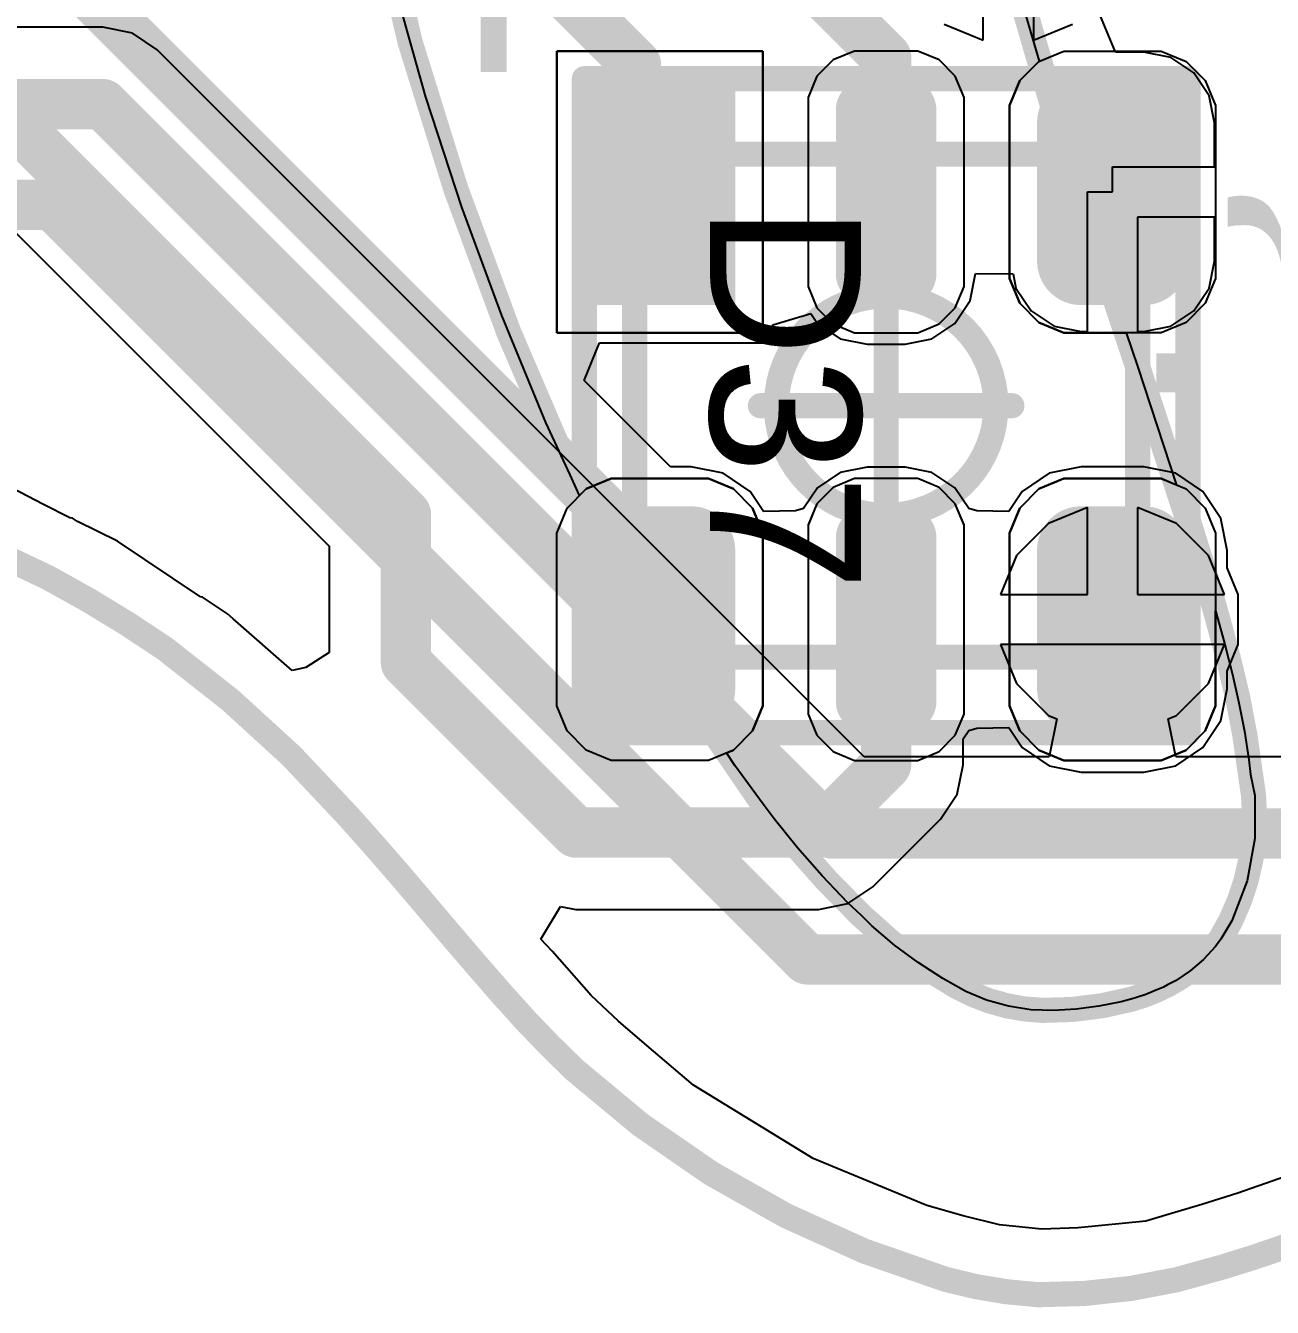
# Model space of a CAD drawing. Header units: inches. Extents: x -52 to 109, y 0 to 35.
# Drawn here: x 45.59 to 50.55, y 4.52 to 9.61 of the extents above; entities that cross this region are included whole.
import ezdxf

# ---------------------------------------------------------------- set-up
doc = ezdxf.new("R2010")
doc.units = ezdxf.units.IN
for name, color, linetype in [('Bottom Layer', 5, 'Continuous'), ('Bottom Overlay', 54, 'Continuous'), ('Keep-Out Layer', 6, 'Continuous'), ('Mechanical 1', 6, 'Continuous'), ('Mechanical 4', 56, 'Continuous'), ('Top Component Outline', 56, 'Continuous'), ('Top Courtyard', 56, 'Continuous'), ('Top Layer', 1, 'Continuous'), ('Top Overlay', 2, 'Continuous'), ('Top Paste', 8, 'Continuous'), ('Top Solder', 216, 'Continuous'), ('Via Holes', 16, 'Continuous')]:
    doc.layers.add(name, color=color, linetype=linetype)
doc.styles.add('Arial', font='', dxfattribs={"height": 0.2})
doc.styles.get('Arial').set_extended_font_data('Arial')

# ---------------------------------------------------------------- blocks, each defined once
blk = doc.blocks.new('APA_RGB_LED_2020_362')
at = {"layer": 'Top Layer'}
h = blk.add_hatch(color=1, dxfattribs=at)
edge = h.paths.add_edge_path()
edge.add_arc((-1.125, 1.025), 0.125, 90, 180)
edge.add_line((-1.25, 1.025), (-1.25, 0.775))
edge.add_arc((-1.125, 0.775), 0.125, 180, 270)
edge.add_line((-1.125, 0.65), (-0.575, 0.65))
edge.add_arc((-0.575, 0.775), 0.125, 270, 360)
edge.add_line((-0.45, 0.775), (-0.45, 1.025))
edge.add_arc((-0.575, 1.025), 0.125, 0, 90)
edge.add_line((-0.575, 1.15), (-1.125, 1.15))
h = blk.add_hatch(color=1, dxfattribs=at)
edge = h.paths.add_edge_path()
edge.add_arc((0.575, 1.025), 0.125, 90, 180)
edge.add_line((0.45, 1.025), (0.45, 0.775))
edge.add_arc((0.575, 0.775), 0.125, 180, 270)
edge.add_line((0.575, 0.65), (1.125, 0.65))
edge.add_arc((1.125, 0.775), 0.125, 270, 360)
edge.add_line((1.25, 0.775), (1.25, 1.025))
edge.add_arc((1.125, 1.025), 0.125, 0, 90)
edge.add_line((1.125, 1.15), (0.575, 1.15))
h = blk.add_hatch(color=1, dxfattribs=at)
edge = h.paths.add_edge_path()
edge.add_arc((-1.175, 0.075), 0.075, 90, 180)
edge.add_line((-1.25, 0.075), (-1.25, -0.075))
edge.add_arc((-1.175, -0.075), 0.075, 180, 270)
edge.add_line((-1.175, -0.15), (-0.525, -0.15))
edge.add_arc((-0.525, -0.075), 0.075, 270, 360)
edge.add_line((-0.45, -0.075), (-0.45, 0.075))
edge.add_arc((-0.525, 0.075), 0.075, 0, 90)
edge.add_line((-0.525, 0.15), (-1.175, 0.15))
h = blk.add_hatch(color=1, dxfattribs=at)
edge = h.paths.add_edge_path()
edge.add_arc((0.525, 0.075), 0.075, 90, 180)
edge.add_line((0.45, 0.075), (0.45, -0.075))
edge.add_arc((0.525, -0.075), 0.075, 180, 270)
edge.add_line((0.525, -0.15), (1.175, -0.15))
edge.add_arc((1.175, -0.075), 0.075, 270, 360)
edge.add_line((1.25, -0.075), (1.25, 0.075))
edge.add_arc((1.175, 0.075), 0.075, 0, 90)
edge.add_line((1.175, 0.15), (0.525, 0.15))
blk.add_hatch(color=1, dxfattribs=at).paths.add_polyline_path([(-1.25, -0.65), (-0.45, -0.65), (-0.45, -1.15), (-1.25, -1.15)])
h = blk.add_hatch(color=1, dxfattribs=at)
edge = h.paths.add_edge_path()
edge.add_arc((0.575, -0.775), 0.125, 90, 180)
edge.add_line((0.45, -0.775), (0.45, -1.025))
edge.add_arc((0.575, -1.025), 0.125, 180, 270)
edge.add_line((0.575, -1.15), (1.125, -1.15))
edge.add_arc((1.125, -1.025), 0.125, 270, 360)
edge.add_line((1.25, -1.025), (1.25, -0.775))
edge.add_arc((1.125, -0.775), 0.125, 0, 90)
edge.add_line((1.125, -0.65), (0.575, -0.65))
at = {"layer": 'Top Paste'}
h = blk.add_hatch(color=8, dxfattribs=at)
edge = h.paths.add_edge_path()
edge.add_arc((-1.125, 1.025), 0.125, 90, 180)
edge.add_line((-1.25, 1.025), (-1.25, 0.775))
edge.add_arc((-1.125, 0.775), 0.125, 180, 270)
edge.add_line((-1.125, 0.65), (-0.575, 0.65))
edge.add_arc((-0.575, 0.775), 0.125, 270, 360)
edge.add_line((-0.45, 0.775), (-0.45, 1.025))
edge.add_arc((-0.575, 1.025), 0.125, 0, 90)
edge.add_line((-0.575, 1.15), (-1.125, 1.15))
h = blk.add_hatch(color=8, dxfattribs=at)
edge = h.paths.add_edge_path()
edge.add_arc((0.575, 1.025), 0.125, 90, 180)
edge.add_line((0.45, 1.025), (0.45, 0.775))
edge.add_arc((0.575, 0.775), 0.125, 180, 270)
edge.add_line((0.575, 0.65), (1.125, 0.65))
edge.add_arc((1.125, 0.775), 0.125, 270, 360)
edge.add_line((1.25, 0.775), (1.25, 1.025))
edge.add_arc((1.125, 1.025), 0.125, 0, 90)
edge.add_line((1.125, 1.15), (0.575, 1.15))
h = blk.add_hatch(color=8, dxfattribs=at)
edge = h.paths.add_edge_path()
edge.add_arc((-1.175, 0.075), 0.075, 90, 180)
edge.add_line((-1.25, 0.075), (-1.25, -0.075))
edge.add_arc((-1.175, -0.075), 0.075, 180, 270)
edge.add_line((-1.175, -0.15), (-0.525, -0.15))
edge.add_arc((-0.525, -0.075), 0.075, 270, 360)
edge.add_line((-0.45, -0.075), (-0.45, 0.075))
edge.add_arc((-0.525, 0.075), 0.075, 0, 90)
edge.add_line((-0.525, 0.15), (-1.175, 0.15))
h = blk.add_hatch(color=8, dxfattribs=at)
edge = h.paths.add_edge_path()
edge.add_arc((0.525, 0.075), 0.075, 90, 180)
edge.add_line((0.45, 0.075), (0.45, -0.075))
edge.add_arc((0.525, -0.075), 0.075, 180, 270)
edge.add_line((0.525, -0.15), (1.175, -0.15))
edge.add_arc((1.175, -0.075), 0.075, 270, 360)
edge.add_line((1.25, -0.075), (1.25, 0.075))
edge.add_arc((1.175, 0.075), 0.075, 0, 90)
edge.add_line((1.175, 0.15), (0.525, 0.15))
blk.add_hatch(color=8, dxfattribs=at).paths.add_polyline_path([(-1.25, -0.65), (-0.45, -0.65), (-0.45, -1.15), (-1.25, -1.15)])
h = blk.add_hatch(color=8, dxfattribs=at)
edge = h.paths.add_edge_path()
edge.add_arc((0.575, -0.775), 0.125, 90, 180)
edge.add_line((0.45, -0.775), (0.45, -1.025))
edge.add_arc((0.575, -1.025), 0.125, 180, 270)
edge.add_line((0.575, -1.15), (1.125, -1.15))
edge.add_arc((1.125, -1.025), 0.125, 270, 360)
edge.add_line((1.25, -1.025), (1.25, -0.775))
edge.add_arc((1.125, -0.775), 0.125, 0, 90)
edge.add_line((1.125, -0.65), (0.575, -0.65))
at = {"layer": 'Top Solder'}
h = blk.add_hatch(color=216, dxfattribs=at)
edge = h.paths.add_edge_path()
edge.add_arc((-1.125, 1.025), 0.175, 90, 180)
edge.add_line((-1.3, 1.025), (-1.3, 0.775))
edge.add_arc((-1.125, 0.775), 0.175, 180, 270)
edge.add_line((-1.125, 0.6), (-0.575, 0.6))
edge.add_arc((-0.575, 0.775), 0.175, 270, 360)
edge.add_line((-0.4, 0.775), (-0.4, 1.025))
edge.add_arc((-0.575, 1.025), 0.175, 0, 90)
edge.add_line((-0.575, 1.2), (-1.125, 1.2))
h = blk.add_hatch(color=216, dxfattribs=at)
edge = h.paths.add_edge_path()
edge.add_arc((0.575, 1.025), 0.175, 90, 180)
edge.add_line((0.4, 1.025), (0.4, 0.775))
edge.add_arc((0.575, 0.775), 0.175, 180, 270)
edge.add_line((0.575, 0.6), (1.125, 0.6))
edge.add_arc((1.125, 0.775), 0.175, 270, 360)
edge.add_line((1.3, 0.775), (1.3, 1.025))
edge.add_arc((1.125, 1.025), 0.175, 0, 90)
edge.add_line((1.125, 1.2), (0.575, 1.2))
h = blk.add_hatch(color=216, dxfattribs=at)
edge = h.paths.add_edge_path()
edge.add_arc((-1.175, 0.075), 0.125, 90, 180)
edge.add_line((-1.3, 0.075), (-1.3, -0.075))
edge.add_arc((-1.175, -0.075), 0.125, 180, 270)
edge.add_line((-1.175, -0.2), (-0.525, -0.2))
edge.add_arc((-0.525, -0.075), 0.125, 270, 360)
edge.add_line((-0.4, -0.075), (-0.4, 0.075))
edge.add_arc((-0.525, 0.075), 0.125, 0, 90)
edge.add_line((-0.525, 0.2), (-1.175, 0.2))
h = blk.add_hatch(color=216, dxfattribs=at)
edge = h.paths.add_edge_path()
edge.add_arc((0.525, 0.075), 0.125, 90, 180)
edge.add_line((0.4, 0.075), (0.4, -0.075))
edge.add_arc((0.525, -0.075), 0.125, 180, 270)
edge.add_line((0.525, -0.2), (1.175, -0.2))
edge.add_arc((1.175, -0.075), 0.125, 270, 360)
edge.add_line((1.3, -0.075), (1.3, 0.075))
edge.add_arc((1.175, 0.075), 0.125, 0, 90)
edge.add_line((1.175, 0.2), (0.525, 0.2))
blk.add_hatch(color=216, dxfattribs=at).paths.add_polyline_path([(-1.3, -0.6), (-0.4, -0.6), (-0.4, -1.2), (-1.3, -1.2)])
h = blk.add_hatch(color=216, dxfattribs=at)
edge = h.paths.add_edge_path()
edge.add_arc((0.575, -0.775), 0.175, 90, 180)
edge.add_line((0.4, -0.775), (0.4, -1.025))
edge.add_arc((0.575, -1.025), 0.175, 180, 270)
edge.add_line((0.575, -1.2), (1.125, -1.2))
edge.add_arc((1.125, -1.025), 0.175, 270, 360)
edge.add_line((1.3, -1.025), (1.3, -0.775))
edge.add_arc((1.125, -0.775), 0.175, 0, 90)
edge.add_line((1.125, -0.6), (0.575, -0.6))
at = {"layer": 'Top Component Outline'}
for points in [[(1, 1, 0.1, 0.1, 0), (-1, 1, 0.1, 0.1, 0)], [(-1, -1, 0.1, 0.1, 0), (-1, 1, 0.1, 0.1, 0)], [(1, -1, 0.1, 0.1, 0), (1, 1, 0.1, 0.1, 0)], [(1, -1, 0.1, 0.1, 0), (-1, -1, 0.1, 0.1, 0)]]:
    blk.add_lwpolyline(points, format="xyseb", dxfattribs=at)
for points in [[(-1.025, 1, 0.05, 0.05, 1), (-0.975, 1, 0.05, 0.05, 1)], [(-1.025, 1, 0.05, 0.05, 1), (-0.975, 1, 0.05, 0.05, 1)], [(0.975, 1, 0.05, 0.05, 1), (1.025, 1, 0.05, 0.05, 1)], [(0.975, 1, 0.05, 0.05, 1), (1.025, 1, 0.05, 0.05, 1)], [(-1.025, -1, 0.05, 0.05, 1), (-0.975, -1, 0.05, 0.05, 1)], [(-1.025, -1, 0.05, 0.05, 1), (-0.975, -1, 0.05, 0.05, 1)], [(0.975, -1, 0.05, 0.05, 1), (1.025, -1, 0.05, 0.05, 1)], [(0.975, -1, 0.05, 0.05, 1), (1.025, -1, 0.05, 0.05, 1)]]:
    blk.add_lwpolyline(points, format="xyseb", close=True, dxfattribs=at)
at = {"layer": 'Top Courtyard'}
for points in [[(-1.3, -1.2, 0.1, 0.1, 0), (-1.3, 1.2, 0.1, 0.1, 0)], [(1.3, 1.2, 0.1, 0.1, 0), (-1.3, 1.2, 0.1, 0.1, 0)], [(1.3, -1.2, 0.1, 0.1, 0), (1.3, 1.2, 0.1, 0.1, 0)], [(0, -0.5, 0.1, 0.1, 0), (0, 0.5, 0.1, 0.1, 0)], [(0.5, 0, 0.1, 0.1, 0), (-0.5, 0, 0.1, 0.1, 0)], [(1.3, -1.2, 0.1, 0.1, 0), (-1.3, -1.2, 0.1, 0.1, 0)]]:
    blk.add_lwpolyline(points, format="xyseb", dxfattribs=at)
for points in [[(-1.325, 1.2, 0.05, 0.05, 1), (-1.275, 1.2, 0.05, 0.05, 1)], [(-1.325, 1.2, 0.05, 0.05, 1), (-1.275, 1.2, 0.05, 0.05, 1)], [(1.275, 1.2, 0.05, 0.05, 1), (1.325, 1.2, 0.05, 0.05, 1)], [(1.275, 1.2, 0.05, 0.05, 1), (1.325, 1.2, 0.05, 0.05, 1)], [(-0.025, 0.5, 0.05, 0.05, 1), (0.025, 0.5, 0.05, 0.05, 1)], [(-0.525, 0, 0.05, 0.05, 1), (-0.475, 0, 0.05, 0.05, 1)], [(0.475, 0, 0.05, 0.05, 1), (0.525, 0, 0.05, 0.05, 1)], [(-0.025, -0.5, 0.05, 0.05, 1), (0.025, -0.5, 0.05, 0.05, 1)], [(-1.325, -1.2, 0.05, 0.05, 1), (-1.275, -1.2, 0.05, 0.05, 1)], [(-1.325, -1.2, 0.05, 0.05, 1), (-1.275, -1.2, 0.05, 0.05, 1)], [(1.275, -1.2, 0.05, 0.05, 1), (1.325, -1.2, 0.05, 0.05, 1)], [(1.275, -1.2, 0.05, 0.05, 1), (1.325, -1.2, 0.05, 0.05, 1)]]:
    blk.add_lwpolyline(points, format="xyseb", close=True, dxfattribs=at)
at = {"layer": 'Top Overlay'}
for p, q in [((-1.2929, 1.2689), (-1.1937, 1.31)), ((-1.1937, 1.31), (-1.14, 1.31)), ((-1.14, 1.31), (-1.14, 1.31)), ((-1.14, 1.31), (-0.56, 1.31)), ((-0.56, 1.31), (-0.5063, 1.31)), ((-0.5063, 1.31), (-0.4071, 1.2689)), ((0.4071, 1.2689), (0.5063, 1.31)), ((0.5063, 1.31), (0.56, 1.31)), ((0.56, 1.31), (0.56, 1.31)), ((0.56, 1.31), (1.14, 1.31)), ((1.14, 1.31), (1.1937, 1.31)), ((1.1937, 1.31), (1.2929, 1.2689)), ((-1.3689, 1.1929), (-1.2929, 1.2689)), ((-0.4071, 1.2689), (-0.3311, 1.1929)), ((0.3311, 1.1929), (0.4071, 1.2689)), ((1.2929, 1.2689), (1.3689, 1.1929)), ((-1.41, 1.0937), (-1.3689, 1.1929)), ((-0.3311, 1.1929), (-0.29, 1.0937)), ((0.29, 1.0937), (0.3311, 1.1929)), ((1.3689, 1.1929), (1.41, 1.0937)), ((-1.41, 1.04), (-1.41, 1.0937)), ((-0.29, 1.0937), (-0.29, 1.04)), ((0.29, 1.04), (0.29, 1.0937)), ((1.41, 1.0937), (1.41, 1.04)), ((-1.41, 0.76), (-1.41, 1.04)), ((-0.29, 1.04), (-0.29, 1.04)), ((-0.29, 1.04), (-0.29, 0.76)), ((0.29, 0.76), (0.29, 1.04)), ((1.41, 1.04), (1.41, 1.04)), ((1.41, 1.04), (1.41, 0.76)), ((-1.41, 0.76), (-1.41, 0.76)), ((-1.41, 0.7063), (-1.41, 0.76)), ((-0.29, 0.76), (-0.29, 0.7063)), ((0.29, 0.76), (0.29, 0.76)), ((0.29, 0.7063), (0.29, 0.76)), ((1.41, 0.76), (1.41, 0.7063)), ((-1.3689, 0.6071), (-1.41, 0.7063)), ((-0.29, 0.7063), (-0.3311, 0.6071)), ((0.3311, 0.6071), (0.29, 0.7063)), ((1.41, 0.7063), (1.3689, 0.6071)), ((-1.2929, 0.5311), (-1.3689, 0.6071)), ((-0.3311, 0.6071), (-0.4071, 0.5311)), ((0.4071, 0.5311), (0.3311, 0.6071)), ((1.3689, 0.6071), (1.2929, 0.5311)), ((-1.1937, 0.49), (-1.2929, 0.5311)), ((-0.4071, 0.5311), (-0.5063, 0.49)), ((0.5063, 0.49), (0.4071, 0.5311)), ((1.2929, 0.5311), (1.1937, 0.49)), ((-1.14, 0.49), (-1.1937, 0.49)), ((-0.56, 0.49), (-1.14, 0.49)), ((-0.5063, 0.49), (-0.56, 0.49)), ((-0.56, 0.49), (-0.56, 0.49)), ((0.56, 0.49), (0.5063, 0.49)), ((1.14, 0.49), (0.56, 0.49)), ((1.1937, 0.49), (1.14, 0.49)), ((1.14, 0.49), (1.14, 0.49)), ((-1.2258, 0.31), (-1.3103, 0.275)), ((-1.18, 0.31), (-1.2258, 0.31)), ((-0.52, 0.31), (-1.18, 0.31)), ((-0.4742, 0.31), (-0.52, 0.31)), ((-0.52, 0.31), (-0.52, 0.31)), ((-0.3897, 0.275), (-0.4742, 0.31)), ((0.4743, 0.31), (0.3897, 0.275)), ((0.52, 0.31), (0.4743, 0.31)), ((1.18, 0.31), (0.52, 0.31)), ((1.2258, 0.31), (1.18, 0.31)), ((1.18, 0.31), (1.18, 0.31)), ((1.3103, 0.275), (1.2258, 0.31)), ((-1.3103, 0.275), (-1.375, 0.2103)), ((-0.325, 0.2103), (-0.3897, 0.275)), ((0.3897, 0.275), (0.325, 0.2103)), ((1.375, 0.2103), (1.3103, 0.275)), ((-1.375, 0.2103), (-1.41, 0.1257)), ((-0.29, 0.1257), (-0.325, 0.2103)), ((0.325, 0.2103), (0.29, 0.1257)), ((1.41, 0.1257), (1.375, 0.2103)), ((-1.41, 0.1257), (-1.41, 0.08)), ((-0.29, 0.08), (-0.29, 0.1257)), ((0.29, 0.1257), (0.29, 0.08)), ((1.41, 0.08), (1.41, 0.1257)), ((-1.41, 0.08), (-1.41, -0.08)), ((-1.41, 0.08), (-1.41, 0.08)), ((-0.29, -0.08), (-0.29, 0.08)), ((0.29, 0.08), (0.29, -0.08)), ((0.29, 0.08), (0.29, 0.08)), ((1.41, -0.08), (1.41, 0.08)), ((-1.41, -0.08), (-1.41, -0.1258)), ((-0.29, -0.1258), (-0.29, -0.08)), ((-0.29, -0.08), (-0.29, -0.08)), ((0.29, -0.08), (0.29, -0.1258)), ((1.41, -0.1258), (1.41, -0.08)), ((1.41, -0.08), (1.41, -0.08)), ((-1.41, -0.1258), (-1.375, -0.2103)), ((-0.325, -0.2103), (-0.29, -0.1258)), ((0.29, -0.1258), (0.325, -0.2103)), ((1.375, -0.2103), (1.41, -0.1258)), ((-1.375, -0.2103), (-1.3103, -0.275)), ((-0.3897, -0.275), (-0.325, -0.2103)), ((0.325, -0.2103), (0.3897, -0.275)), ((1.3103, -0.275), (1.375, -0.2103)), ((-1.3103, -0.275), (-1.2258, -0.31)), ((-0.4742, -0.31), (-0.3897, -0.275)), ((0.3897, -0.275), (0.4743, -0.31)), ((1.2258, -0.31), (1.3103, -0.275)), ((-1.2258, -0.31), (-1.18, -0.31)), ((-1.18, -0.31), (-1.18, -0.31)), ((-1.18, -0.31), (-0.52, -0.31)), ((-0.52, -0.31), (-0.4742, -0.31)), ((0.4743, -0.31), (0.52, -0.31)), ((0.52, -0.31), (0.52, -0.31)), ((0.52, -0.31), (1.18, -0.31)), ((1.18, -0.31), (1.2258, -0.31)), ((-1.41, -1.31), (-1.41, -0.49)), ((-1.41, -0.49), (-0.29, -0.49)), ((-0.29, -0.49), (-0.29, -1.31)), ((0.4071, -0.5311), (0.5063, -0.49)), ((0.5063, -0.49), (0.56, -0.49)), ((0.56, -0.49), (0.56, -0.49)), ((0.56, -0.49), (1.14, -0.49)), ((1.14, -0.49), (1.1937, -0.49)), ((1.1937, -0.49), (1.2929, -0.5311)), ((0.3311, -0.6071), (0.4071, -0.5311)), ((1.2929, -0.5311), (1.3689, -0.6071)), ((0.29, -0.7063), (0.3311, -0.6071)), ((1.3689, -0.6071), (1.41, -0.7063)), ((0.29, -0.76), (0.29, -0.7063)), ((1.41, -0.7063), (1.41, -0.76)), ((0.29, -1.04), (0.29, -0.76)), ((1.41, -0.76), (1.41, -0.76)), ((1.41, -0.76), (1.41, -1.04)), ((0.29, -1.04), (0.29, -1.04)), ((0.29, -1.0937), (0.29, -1.04)), ((1.41, -1.04), (1.41, -1.0937)), ((0.3311, -1.1929), (0.29, -1.0937)), ((1.41, -1.0937), (1.3689, -1.1929)), ((0.4071, -1.2689), (0.3311, -1.1929)), ((1.3689, -1.1929), (1.2929, -1.2689)), ((0.5063, -1.31), (0.4071, -1.2689)), ((1.2929, -1.2689), (1.1937, -1.31)), ((-0.29, -1.31), (-1.41, -1.31)), ((0.56, -1.31), (0.5063, -1.31)), ((1.14, -1.31), (0.56, -1.31)), ((1.1937, -1.31), (1.14, -1.31)), ((1.14, -1.31), (1.14, -1.31))]:
    blk.add_line(p, q, dxfattribs=at)
at = {"layer": 'Top Courtyard', "style": 'Arial'}
blk.add_text('D37', height=0.6, dxfattribs=at).set_placement((-0.8, -0.7))

msp = doc.modelspace()

# ---------------------------------------------------------------- hatches: boundary and pattern name
at = {"layer": 'Bottom Layer'}
h = msp.add_hatch(color=5, dxfattribs=at)
edge = h.paths.add_edge_path()
edge.add_arc((49.9142, 7.2512), 0.3, 0, 360)
at = {"layer": 'Top Layer'}
h = msp.add_hatch(color=1, dxfattribs=at)
edge = h.paths.add_edge_path()
edge.add_arc((49.9142, 7.2512), 0.3, 0, 360)
at = {"layer": 'Via Holes'}
h = msp.add_hatch(color=7, dxfattribs=at)
edge = h.paths.add_edge_path()
edge.add_arc((49.9142, 7.2512), 0.15, 0, 360)

# ---------------------------------------------------------------- linework, layer by layer
at = {"layer": 'Bottom Layer'}
for p, q in [((49.4, 9.5543), (49.4, 9.9)), ((49.6, 9.9), (49.6, 9.5543)), ((45.9, 9.6059), (39.036, 9.6059)), ((46.0171, 9.5826), (45.9, 9.6059)), ((45.9, 9.6059), (45.9, 9.6059)), ((46.1163, 9.5163), (46.0171, 9.5826)), ((49.2451, 9.6185), (49.4, 9.5543)), ((49.6, 9.5543), (49.7549, 9.6185)), ((48.9267, 6.7059), (46.1163, 9.5163)), ((49.8142, 7.6969), (49.6593, 7.6327)), ((49.8142, 7.3512), (49.8142, 7.6969)), ((50.1691, 7.6327), (50.0142, 7.6969)), ((50.0142, 7.6969), (50.0142, 7.3512)), ((49.6593, 7.6327), (49.5327, 7.5061)), ((50.2957, 7.5061), (50.1691, 7.6327)), ((49.5327, 7.5061), (49.4685, 7.3512)), ((50.3598, 7.3512), (50.2957, 7.5061)), ((49.4685, 7.3512), (49.8142, 7.3512)), ((50.0142, 7.3512), (50.3598, 7.3512)), ((50.3598, 7.1512), (49.4685, 7.1512)), ((49.4685, 7.1512), (49.5327, 6.9963)), ((50.2957, 6.9963), (50.3598, 7.1512)), ((49.5327, 6.9963), (49.6593, 6.8697)), ((50.1691, 6.8697), (50.2957, 6.9963)), ((49.6593, 6.8697), (49.6928, 6.8559)), ((49.6928, 6.8559), (49.6629, 6.7059)), ((50.1356, 6.8559), (50.1691, 6.8697)), ((50.1654, 6.7059), (50.1356, 6.8559)), ((49.6629, 6.7059), (48.9267, 6.7059)), ((50.8967, 6.7059), (50.1654, 6.7059))]:
    msp.add_line(p, q, dxfattribs=at)
for points in [[(37.7, 9.3, 0.2, 0.2, 0), (45.9, 9.3, 0.2, 0.2, 0)], [(45.9, 9.3, 0.2, 0.2, 0), (48.8, 6.4, 0.2, 0.2, 0)], [(37.9, 8.9, 0.2, 0.2, 0), (45.7, 8.9, 0.2, 0.2, 0)], [(45.7, 8.9, 0.2, 0.2, 0), (48.7, 5.9, 0.2, 0.2, 0)], [(48.8, 6.4, 0.2, 0.2, 0), (51.0234, 6.4, 0.2, 0.2, 0)], [(48.7, 5.9, 0.2, 0.2, 0), (51.3468, 5.9, 0.2, 0.2, 0)]]:
    msp.add_lwpolyline(points, format="xyseb", dxfattribs=at)
for points in [[(45.85, 9.3, 0.1, 0.1, 1), (45.95, 9.3, 0.1, 0.1, 1)], [(45.85, 9.3, 0.1, 0.1, 1), (45.95, 9.3, 0.1, 0.1, 1)], [(45.65, 8.9, 0.1, 0.1, 1), (45.75, 8.9, 0.1, 0.1, 1)], [(45.65, 8.9, 0.1, 0.1, 1), (45.75, 8.9, 0.1, 0.1, 1)], [(48.75, 6.4, 0.1, 0.1, 1), (48.85, 6.4, 0.1, 0.1, 1)], [(48.75, 6.4, 0.1, 0.1, 1), (48.85, 6.4, 0.1, 0.1, 1)], [(48.65, 5.9, 0.1, 0.1, 1), (48.75, 5.9, 0.1, 0.1, 1)], [(48.65, 5.9, 0.1, 0.1, 1), (48.75, 5.9, 0.1, 0.1, 1)]]:
    msp.add_lwpolyline(points, format="xyseb", close=True, dxfattribs=at)
at = {"layer": 'Keep-Out Layer'}
for points in [[(43.454, 8.2775, 0.1, 0.1, -0.056053), (45.6811, 7.418, 0.1, 0.1, 0)], [(45.6811, 7.418, 0.1, 0.1, -0.02874), (46.1463, 7.1354, 0.1, 0.1, 0)], [(46.1463, 7.1354, 0.1, 0.1, -0.055762), (46.8764, 6.468, 0.1, 0.1, 0)], [(46.8764, 6.468, 0.1, 0.1, -0.008263), (47.1922, 6.1046, 0.1, 0.1, 0)], [(47.4884, 5.7596, 0.1, 0.1, -0.005509), (47.1922, 6.1046, 0.1, 0.1, 0)], [(47.7749, 5.4612, 0.1, 0.1, -0.02345), (47.4884, 5.7596, 0.1, 0.1, 0)], [(49.2502, 4.6281, 0.1, 0.1, -0.112556), (47.7749, 5.4612, 0.1, 0.1, 0)], [(50.6992, 4.795, 0.1, 0.1, -0.019955), (50.3489, 4.6761, 0.1, 0.1, 0)], [(50.3489, 4.6761, 0.1, 0.1, -0.080892), (49.6175, 4.5668, 0.1, 0.1, 0)], [(49.6175, 4.5668, 0.1, 0.1, -0.052686), (49.2502, 4.6281, 0.1, 0.1, 0)]]:
    msp.add_lwpolyline(points, format="xyseb", dxfattribs=at)
for points in [[(45.6561, 7.418, 0.05, 0.05, 1), (45.7061, 7.418, 0.05, 0.05, 1)], [(45.6561, 7.418, 0.05, 0.05, 1), (45.7061, 7.418, 0.05, 0.05, 1)], [(46.1213, 7.1354, 0.05, 0.05, 1), (46.1713, 7.1354, 0.05, 0.05, 1)], [(46.1213, 7.1354, 0.05, 0.05, 1), (46.1713, 7.1354, 0.05, 0.05, 1)], [(46.8514, 6.468, 0.05, 0.05, 1), (46.9014, 6.468, 0.05, 0.05, 1)], [(46.8514, 6.468, 0.05, 0.05, 1), (46.9014, 6.468, 0.05, 0.05, 1)], [(47.1672, 6.1046, 0.05, 0.05, 1), (47.2172, 6.1046, 0.05, 0.05, 1)], [(47.1672, 6.1046, 0.05, 0.05, 1), (47.2172, 6.1046, 0.05, 0.05, 1)], [(47.4634, 5.7596, 0.05, 0.05, 1), (47.5134, 5.7596, 0.05, 0.05, 1)], [(47.4634, 5.7596, 0.05, 0.05, 1), (47.5134, 5.7596, 0.05, 0.05, 1)], [(47.7499, 5.4612, 0.05, 0.05, 1), (47.7999, 5.4612, 0.05, 0.05, 1)], [(47.7499, 5.4612, 0.05, 0.05, 1), (47.7999, 5.4612, 0.05, 0.05, 1)], [(50.3239, 4.6761, 0.05, 0.05, 1), (50.3739, 4.6761, 0.05, 0.05, 1)], [(50.3239, 4.6761, 0.05, 0.05, 1), (50.3739, 4.6761, 0.05, 0.05, 1)], [(49.2252, 4.6281, 0.05, 0.05, 1), (49.2752, 4.6281, 0.05, 0.05, 1)], [(49.2252, 4.6281, 0.05, 0.05, 1), (49.2752, 4.6281, 0.05, 0.05, 1)], [(49.5925, 4.5668, 0.05, 0.05, 1), (49.6425, 4.5668, 0.05, 0.05, 1)], [(49.5925, 4.5668, 0.05, 0.05, 1), (49.6425, 4.5668, 0.05, 0.05, 1)]]:
    msp.add_lwpolyline(points, format="xyseb", close=True, dxfattribs=at)
at = {"layer": 'Mechanical 1'}
for points in [[(48.6109, 8.2683, 0.1, 0.1, -0.303347), (49.0142, 8.5377, 0.1, 0.1, 0)], [(49.0142, 8.5377, 0.1, 0.1, -0.19891), (49.3228, 8.4099, 0.1, 0.1, 0)], [(49.3228, 8.4099, 0.1, 0.1, -0.198912), (49.4507, 8.1012, 0.1, 0.1, 0)], [(48.7055, 7.7926, 0.1, 0.1, -0.303348), (48.6109, 8.2683, 0.1, 0.1, 0)], [(49.4507, 8.1012, 0.1, 0.1, -0.303348), (49.1812, 7.698, 0.1, 0.1, 0)], [(49.1812, 7.698, 0.1, 0.1, -0.303347), (48.7055, 7.7926, 0.1, 0.1, 0)]]:
    msp.add_lwpolyline(points, format="xyseb", dxfattribs=at)
for points in [[(48.9892, 8.5377, 0.05, 0.05, 1), (49.0392, 8.5377, 0.05, 0.05, 1)], [(48.9892, 8.5377, 0.05, 0.05, 1), (49.0392, 8.5377, 0.05, 0.05, 1)], [(49.2978, 8.4099, 0.05, 0.05, 1), (49.3478, 8.4099, 0.05, 0.05, 1)], [(49.2978, 8.4099, 0.05, 0.05, 1), (49.3478, 8.4099, 0.05, 0.05, 1)], [(48.5859, 8.2683, 0.05, 0.05, 1), (48.6359, 8.2683, 0.05, 0.05, 1)], [(48.5859, 8.2683, 0.05, 0.05, 1), (48.6359, 8.2683, 0.05, 0.05, 1)], [(49.4257, 8.1012, 0.05, 0.05, 1), (49.4757, 8.1012, 0.05, 0.05, 1)], [(49.4257, 8.1012, 0.05, 0.05, 1), (49.4757, 8.1012, 0.05, 0.05, 1)], [(48.6805, 7.7926, 0.05, 0.05, 1), (48.7305, 7.7926, 0.05, 0.05, 1)], [(48.6805, 7.7926, 0.05, 0.05, 1), (48.7305, 7.7926, 0.05, 0.05, 1)], [(49.1562, 7.698, 0.05, 0.05, 1), (49.2062, 7.698, 0.05, 0.05, 1)], [(49.1562, 7.698, 0.05, 0.05, 1), (49.2062, 7.698, 0.05, 0.05, 1)]]:
    msp.add_lwpolyline(points, format="xyseb", close=True, dxfattribs=at)
at = {"layer": 'Mechanical 4'}
for points in [[(47.1208, 9.5489, 0.1, 0.1, -0.062771), (46.5231, 13.6074, 0.1, 0.1, 0)], [(50.0136, 8.2585, 0.1, 0.1, -0.028771), (49.2455, 10.899, 0.1, 0.1, 0)], [(47.7569, 7.8271, 0.1, 0.1, -0.039184), (47.1208, 9.5489, 0.1, 0.1, 0)], [(43.454, 8.2775, 0.1, 0.1, -0.056053), (45.6811, 7.418, 0.1, 0.1, 0)], [(50.0136, 8.2585, 0.1, 0.1, 0), (50.2201, 7.6294, 0.1, 0.1, 0)], [(48.5239, 6.5177, 0.1, 0.1, -0.052162), (47.7569, 7.8271, 0.1, 0.1, 0)], [(50.2201, 7.6294, 0.1, 0.1, -0.014845), (50.3766, 7.0892, 0.1, 0.1, 0)], [(45.6811, 7.418, 0.1, 0.1, -0.02874), (46.1463, 7.1354, 0.1, 0.1, 0)], [(46.1463, 7.1354, 0.1, 0.1, -0.055762), (46.8764, 6.468, 0.1, 0.1, 0)], [(50.3766, 7.0892, 0.1, 0.1, -0.034192), (50.4628, 6.6357, 0.1, 0.1, 0)], [(50.4628, 6.6357, 0.1, 0.1, -0.187286), (50.3435, 5.9803, 0.1, 0.1, 0)], [(48.9155, 6.0738, 0.1, 0.1, -0.041033), (48.5239, 6.5177, 0.1, 0.1, 0)], [(46.8764, 6.468, 0.1, 0.1, -0.008263), (47.1922, 6.1046, 0.1, 0.1, 0)], [(47.4884, 5.7596, 0.1, 0.1, -0.005509), (47.1922, 6.1046, 0.1, 0.1, 0)], [(49.2911, 5.7944, 0.1, 0.1, -0.066951), (48.9155, 6.0738, 0.1, 0.1, 0)], [(50.3435, 5.9803, 0.1, 0.1, -0.117726), (50.1328, 5.7988, 0.1, 0.1, 0)], [(47.7749, 5.4612, 0.1, 0.1, -0.02345), (47.4884, 5.7596, 0.1, 0.1, 0)], [(49.6349, 5.6973, 0.1, 0.1, -0.121718), (49.2911, 5.7944, 0.1, 0.1, 0)], [(50.1328, 5.7988, 0.1, 0.1, -0.049572), (49.9916, 5.7423, 0.1, 0.1, 0)], [(49.9916, 5.7423, 0.1, 0.1, -0.071298), (49.6349, 5.6972, 0.1, 0.1, 0)], [(49.2502, 4.6281, 0.1, 0.1, -0.112556), (47.7749, 5.4612, 0.1, 0.1, 0)], [(50.6992, 4.795, 0.1, 0.1, -0.019955), (50.3489, 4.6761, 0.1, 0.1, 0)], [(50.3489, 4.6761, 0.1, 0.1, -0.080892), (49.6175, 4.5668, 0.1, 0.1, 0)], [(49.6175, 4.5668, 0.1, 0.1, -0.052686), (49.2502, 4.6281, 0.1, 0.1, 0)]]:
    msp.add_lwpolyline(points, format="xyseb", dxfattribs=at)
for points in [[(47.0958, 9.5489, 0.05, 0.05, 1), (47.1458, 9.5489, 0.05, 0.05, 1)], [(47.0958, 9.5489, 0.05, 0.05, 1), (47.1458, 9.5489, 0.05, 0.05, 1)], [(49.9886, 8.2585, 0.05, 0.05, 1), (50.0386, 8.2585, 0.05, 0.05, 1)], [(49.9886, 8.2585, 0.05, 0.05, 1), (50.0386, 8.2585, 0.05, 0.05, 1)], [(47.7319, 7.8271, 0.05, 0.05, 1), (47.7819, 7.8271, 0.05, 0.05, 1)], [(47.7319, 7.8271, 0.05, 0.05, 1), (47.7819, 7.8271, 0.05, 0.05, 1)], [(50.1951, 7.6294, 0.05, 0.05, 1), (50.2451, 7.6294, 0.05, 0.05, 1)], [(50.1951, 7.6294, 0.05, 0.05, 1), (50.2451, 7.6294, 0.05, 0.05, 1)], [(45.6561, 7.418, 0.05, 0.05, 1), (45.7061, 7.418, 0.05, 0.05, 1)], [(45.6561, 7.418, 0.05, 0.05, 1), (45.7061, 7.418, 0.05, 0.05, 1)], [(46.1213, 7.1354, 0.05, 0.05, 1), (46.1713, 7.1354, 0.05, 0.05, 1)], [(46.1213, 7.1354, 0.05, 0.05, 1), (46.1713, 7.1354, 0.05, 0.05, 1)], [(50.3516, 7.0892, 0.05, 0.05, 1), (50.4016, 7.0892, 0.05, 0.05, 1)], [(50.3516, 7.0892, 0.05, 0.05, 1), (50.4016, 7.0892, 0.05, 0.05, 1)], [(50.4378, 6.6357, 0.05, 0.05, 1), (50.4878, 6.6357, 0.05, 0.05, 1)], [(50.4378, 6.6357, 0.05, 0.05, 1), (50.4878, 6.6357, 0.05, 0.05, 1)], [(48.4989, 6.5177, 0.05, 0.05, 1), (48.5489, 6.5177, 0.05, 0.05, 1)], [(48.4989, 6.5177, 0.05, 0.05, 1), (48.5489, 6.5177, 0.05, 0.05, 1)], [(46.8514, 6.468, 0.05, 0.05, 1), (46.9014, 6.468, 0.05, 0.05, 1)], [(46.8514, 6.468, 0.05, 0.05, 1), (46.9014, 6.468, 0.05, 0.05, 1)], [(47.1672, 6.1046, 0.05, 0.05, 1), (47.2172, 6.1046, 0.05, 0.05, 1)], [(47.1672, 6.1046, 0.05, 0.05, 1), (47.2172, 6.1046, 0.05, 0.05, 1)], [(48.8905, 6.0738, 0.05, 0.05, 1), (48.9405, 6.0738, 0.05, 0.05, 1)], [(48.8905, 6.0738, 0.05, 0.05, 1), (48.9405, 6.0738, 0.05, 0.05, 1)], [(50.3185, 5.9803, 0.05, 0.05, 1), (50.3685, 5.9803, 0.05, 0.05, 1)], [(50.3185, 5.9803, 0.05, 0.05, 1), (50.3685, 5.9803, 0.05, 0.05, 1)], [(47.4634, 5.7596, 0.05, 0.05, 1), (47.5134, 5.7596, 0.05, 0.05, 1)], [(47.4634, 5.7596, 0.05, 0.05, 1), (47.5134, 5.7596, 0.05, 0.05, 1)], [(49.2661, 5.7944, 0.05, 0.05, 1), (49.3161, 5.7944, 0.05, 0.05, 1)], [(49.2661, 5.7944, 0.05, 0.05, 1), (49.3161, 5.7944, 0.05, 0.05, 1)], [(50.1078, 5.7988, 0.05, 0.05, 1), (50.1578, 5.7988, 0.05, 0.05, 1)], [(50.1078, 5.7988, 0.05, 0.05, 1), (50.1578, 5.7988, 0.05, 0.05, 1)], [(49.9666, 5.7423, 0.05, 0.05, 1), (50.0166, 5.7423, 0.05, 0.05, 1)], [(49.9666, 5.7423, 0.05, 0.05, 1), (50.0166, 5.7423, 0.05, 0.05, 1)], [(49.6099, 5.6972, 0.05, 0.05, 1), (49.6599, 5.6972, 0.05, 0.05, 1)], [(49.6099, 5.6973, 0.05, 0.05, 1), (49.6599, 5.6973, 0.05, 0.05, 1)], [(47.7499, 5.4612, 0.05, 0.05, 1), (47.7999, 5.4612, 0.05, 0.05, 1)], [(47.7499, 5.4612, 0.05, 0.05, 1), (47.7999, 5.4612, 0.05, 0.05, 1)], [(50.3239, 4.6761, 0.05, 0.05, 1), (50.3739, 4.6761, 0.05, 0.05, 1)], [(50.3239, 4.6761, 0.05, 0.05, 1), (50.3739, 4.6761, 0.05, 0.05, 1)], [(49.2252, 4.6281, 0.05, 0.05, 1), (49.2752, 4.6281, 0.05, 0.05, 1)], [(49.2252, 4.6281, 0.05, 0.05, 1), (49.2752, 4.6281, 0.05, 0.05, 1)], [(49.5925, 4.5668, 0.05, 0.05, 1), (49.6425, 4.5668, 0.05, 0.05, 1)], [(49.5925, 4.5668, 0.05, 0.05, 1), (49.6425, 4.5668, 0.05, 0.05, 1)]]:
    msp.add_lwpolyline(points, format="xyseb", close=True, dxfattribs=at)
at = {"layer": 'Top Layer'}
for p, q in [((44.6523, 9.6889), (46.799, 7.5422)), ((49.9259, 9.5066), (49.8637, 9.6566)), ((50.0392, 9.5066), (49.9259, 9.5066)), ((50.1465, 9.4853), (50.0392, 9.5066)), ((50.2374, 9.4245), (50.1465, 9.4853)), ((50.2982, 9.3335), (50.2374, 9.4245)), ((50.3196, 9.2262), (50.2982, 9.3335)), ((50.3196, 9.0512), (50.3196, 9.2262)), ((49.9142, 8.9512), (49.9142, 9.0512)), ((49.9142, 9.0512), (50.3196, 9.0512)), ((49.8142, 8.3959), (49.8142, 8.9512)), ((49.8142, 8.9512), (49.9142, 8.9512)), ((50.3196, 8.8512), (50.0142, 8.8512)), ((50.0142, 8.8512), (50.0142, 8.3959)), ((50.3196, 8.6762), (50.3196, 8.8512)), ((50.2982, 8.5689), (50.3196, 8.6762)), ((49.3482, 8.5189), (49.3696, 8.6262)), ((49.3696, 8.6262), (49.519, 8.6249)), ((49.519, 8.6249), (49.5301, 8.5689)), ((49.5301, 8.5689), (49.5909, 8.478)), ((50.2374, 8.478), (50.2982, 8.5689)), ((49.2874, 8.428), (49.3482, 8.5189)), ((48.5642, 8.4225), (48.7142, 8.468)), ((48.7142, 8.468), (48.7409, 8.428)), ((49.5909, 8.478), (49.6819, 8.4172)), ((50.1465, 8.4172), (50.2374, 8.478)), ((48.5642, 8.3512), (48.5642, 8.4225)), ((48.7409, 8.428), (48.8319, 8.3672)), ((49.1965, 8.3672), (49.2874, 8.428)), ((49.6819, 8.4172), (49.7892, 8.3959)), ((50.0392, 8.3959), (50.1465, 8.4172)), ((48.8319, 8.3672), (48.9392, 8.3459)), ((49.0892, 8.3459), (49.1965, 8.3672)), ((49.7892, 8.3959), (49.8142, 8.3959)), ((50.0142, 8.3959), (50.0392, 8.3959)), ((47.8129, 8.2012), (47.8751, 8.3512)), ((47.8751, 8.3512), (48.5642, 8.3512)), ((48.9392, 8.3459), (49.0892, 8.3459)), ((48.1566, 7.8576), (47.8129, 8.2012)), ((45.664, 7.7087), (45.3698, 7.8618)), ((48.2392, 7.8576), (48.1566, 7.8576)), ((48.366, 7.8324), (48.2392, 7.8576)), ((48.9392, 7.8566), (48.8319, 7.8353)), ((49.0892, 7.8566), (48.9392, 7.8566)), ((49.1965, 7.8353), (49.0892, 7.8566)), ((49.7892, 7.8576), (49.6624, 7.8324)), ((50.0392, 7.8576), (49.7892, 7.8576)), ((50.166, 7.8324), (50.0392, 7.8576)), ((48.4735, 7.7605), (48.366, 7.8324)), ((48.8319, 7.8353), (48.7409, 7.7745)), ((49.2874, 7.7745), (49.1965, 7.8353)), ((49.6624, 7.8324), (49.5549, 7.7605)), ((50.2735, 7.7605), (50.166, 7.8324)), ((48.5267, 7.6809), (48.4735, 7.7605)), ((48.7409, 7.7745), (48.6859, 7.6921)), ((49.3425, 7.6921), (49.2874, 7.7745)), ((49.5549, 7.7605), (49.5017, 7.6809)), ((50.3453, 7.653), (50.2735, 7.7605)), ((45.769, 7.6554), (45.664, 7.7087)), ((45.7786, 7.6535), (45.769, 7.6554)), ((45.7994, 7.6408), (45.7786, 7.6535)), ((48.6533, 7.6831), (48.5267, 7.6809)), ((48.6859, 7.6921), (48.6533, 7.6831)), ((49.375, 7.6831), (49.3425, 7.6921)), ((49.5017, 7.6809), (49.375, 7.6831)), ((50.3705, 7.5262), (50.3453, 7.653)), ((45.9576, 7.5628), (45.7994, 7.6408)), ((45.7994, 7.6408), (45.7994, 7.6408)), ((46.2885, 7.3417), (45.9576, 7.5628)), ((46.799, 7.5422), (46.799, 7.1194)), ((50.3705, 7.456), (50.3705, 7.5262)), ((50.4142, 7.3507), (50.3705, 7.456)), ((46.2957, 7.3406), (46.2885, 7.3417)), ((46.3947, 7.2744), (46.2957, 7.3406)), ((50.4142, 7.1518), (50.4142, 7.3507)), ((46.4175, 7.2545), (46.3947, 7.2744)), ((46.6523, 7.0485), (46.4175, 7.2545)), ((50.3705, 7.0464), (50.4142, 7.1518)), ((46.799, 7.1194), (46.7073, 7.0604)), ((46.7073, 7.0604), (46.6523, 7.0485)), ((50.3705, 6.9762), (50.3705, 7.0464)), ((50.3453, 6.8494), (50.3705, 6.9762)), ((50.2735, 6.7419), (50.3453, 6.8494)), ((49.3201, 6.7768), (49.3425, 6.8103)), ((49.3425, 6.8103), (49.375, 6.8194)), ((49.375, 6.8194), (49.5017, 6.8215)), ((49.5017, 6.8215), (49.5549, 6.7419)), ((49.3201, 6.674), (49.3201, 6.7768)), ((49.5549, 6.7419), (49.6624, 6.6701)), ((50.166, 6.6701), (50.2735, 6.7419)), ((49.2968, 6.5569), (49.3201, 6.674)), ((49.3201, 6.674), (49.3201, 6.674)), ((49.6624, 6.6701), (49.7892, 6.6449)), ((49.7892, 6.6449), (50.0392, 6.6449)), ((50.0392, 6.6449), (50.166, 6.6701)), ((49.2305, 6.4577), (49.2968, 6.5569)), ((48.961, 6.1882), (49.2305, 6.4577)), ((48.8618, 6.1219), (48.961, 6.1882)), ((48.7447, 6.0986), (48.8618, 6.1219)), ((47.6409, 5.9799), (47.7194, 6.1108)), ((47.7194, 6.1108), (47.7807, 6.0986)), ((47.7807, 6.0986), (48.7447, 6.0986)), ((48.7447, 6.0986), (48.7447, 6.0986)), ((47.6862, 5.9324), (47.6409, 5.9799)), ((47.8411, 5.7559), (47.6862, 5.9324)), ((47.9505, 5.6542), (47.8411, 5.7559)), ((48.0632, 5.558), (47.9505, 5.6542)), ((47.9505, 5.6542), (47.9505, 5.6542)), ((48.2476, 5.4005), (48.0632, 5.558)), ((48.7238, 5.1087), (48.2476, 5.4005)), ((49.1762, 4.9213), (48.7238, 5.1087)), ((50.6059, 5.0383), (50.4659, 4.9893)), ((50.412, 4.971), (50.2689, 4.926)), ((50.4659, 4.9893), (50.412, 4.971)), ((49.3204, 4.8808), (49.1762, 4.9213)), ((50.2689, 4.926), (50.1263, 4.8828)), ((49.4644, 4.8445), (49.3204, 4.8808)), ((49.6332, 4.8279), (49.4644, 4.8445)), ((50.0471, 4.8588), (49.7783, 4.8323)), ((50.1263, 4.8828), (50.0471, 4.8588)), ((49.7783, 4.8323), (49.6332, 4.8279)), ((49.6332, 4.8279), (49.6332, 4.8279)), ((49.6332, 4.8279), (49.6332, 4.8279))]:
    msp.add_line(p, q, dxfattribs=at)
for points in [[(48.0185, 10.4823, 0.2, 0.2, 0), (49.0142, 9.4867, 0.2, 0.2, 0)], [(47.1185, 10.3587, 0.2, 0.2, 0), (48.0195, 9.4576, 0.2, 0.2, 0)], [(45.4401, 10.1415, 0.2, 0.2, 0), (47.9796, 7.602, 0.2, 0.2, 0)], [(44.8686, 9.9051, 0.2, 0.2, 0), (47.1048, 7.6689, 0.2, 0.2, 0)], [(49.0142, 8.9512, 0.2, 0.2, 0), (49.0142, 9.4867, 0.2, 0.2, 0)], [(48.0195, 9.0459, 0.2, 0.2, 0), (48.0195, 9.4576, 0.2, 0.2, 0)], [(48.0195, 9.0459, 0.2, 0.2, 0), (48.1142, 8.9512, 0.2, 0.2, 0)], [(47.1048, 7.0804, 0.2, 0.2, 0), (47.1048, 7.6689, 0.2, 0.2, 0)], [(47.9796, 7.3858, 0.2, 0.2, 0), (47.9796, 7.602, 0.2, 0.2, 0)], [(47.9796, 7.3858, 0.2, 0.2, 0), (48.1142, 7.2512, 0.2, 0.2, 0)], [(49.0142, 6.674, 0.2, 0.2, 0), (49.0142, 7.2512, 0.2, 0.2, 0)], [(47.1048, 7.0804, 0.2, 0.2, 0), (47.7807, 6.4045, 0.2, 0.2, 0)], [(48.7447, 6.4045, 0.2, 0.2, 0), (49.0142, 6.674, 0.2, 0.2, 0)], [(47.7807, 6.4045, 0.2, 0.2, 0), (48.7447, 6.4045, 0.2, 0.2, 0)]]:
    msp.add_lwpolyline(points, format="xyseb", dxfattribs=at)
for points in [[(48.9642, 9.4867, 0.1, 0.1, 1), (49.0642, 9.4867, 0.1, 0.1, 1)], [(48.9642, 9.4867, 0.1, 0.1, 1), (49.0642, 9.4867, 0.1, 0.1, 1)], [(47.9695, 9.4576, 0.1, 0.1, 1), (48.0695, 9.4576, 0.1, 0.1, 1)], [(47.9695, 9.4576, 0.1, 0.1, 1), (48.0695, 9.4576, 0.1, 0.1, 1)], [(47.9695, 9.0459, 0.1, 0.1, 1), (48.0695, 9.0459, 0.1, 0.1, 1)], [(47.9695, 9.0459, 0.1, 0.1, 1), (48.0695, 9.0459, 0.1, 0.1, 1)], [(48.0642, 8.9512, 0.1, 0.1, 1), (48.1642, 8.9512, 0.1, 0.1, 1)], [(48.9642, 8.9512, 0.1, 0.1, 1), (49.0642, 8.9512, 0.1, 0.1, 1)], [(47.0548, 7.6689, 0.1, 0.1, 1), (47.1548, 7.6689, 0.1, 0.1, 1)], [(47.0548, 7.6689, 0.1, 0.1, 1), (47.1548, 7.6689, 0.1, 0.1, 1)], [(47.9296, 7.602, 0.1, 0.1, 1), (48.0296, 7.602, 0.1, 0.1, 1)], [(47.9296, 7.602, 0.1, 0.1, 1), (48.0296, 7.602, 0.1, 0.1, 1)], [(47.9296, 7.3858, 0.1, 0.1, 1), (48.0296, 7.3858, 0.1, 0.1, 1)], [(47.9296, 7.3858, 0.1, 0.1, 1), (48.0296, 7.3858, 0.1, 0.1, 1)], [(48.0642, 7.2512, 0.1, 0.1, 1), (48.1642, 7.2512, 0.1, 0.1, 1)], [(48.9642, 7.2512, 0.1, 0.1, 1), (49.0642, 7.2512, 0.1, 0.1, 1)], [(47.0548, 7.0804, 0.1, 0.1, 1), (47.1548, 7.0804, 0.1, 0.1, 1)], [(47.0548, 7.0804, 0.1, 0.1, 1), (47.1548, 7.0804, 0.1, 0.1, 1)], [(48.9642, 6.674, 0.1, 0.1, 1), (49.0642, 6.674, 0.1, 0.1, 1)], [(48.9642, 6.674, 0.1, 0.1, 1), (49.0642, 6.674, 0.1, 0.1, 1)], [(47.7307, 6.4045, 0.1, 0.1, 1), (47.8307, 6.4045, 0.1, 0.1, 1)], [(47.7307, 6.4045, 0.1, 0.1, 1), (47.8307, 6.4045, 0.1, 0.1, 1)], [(48.6947, 6.4045, 0.1, 0.1, 1), (48.7947, 6.4045, 0.1, 0.1, 1)], [(48.6947, 6.4045, 0.1, 0.1, 1), (48.7947, 6.4045, 0.1, 0.1, 1)]]:
    msp.add_lwpolyline(points, format="xyseb", close=True, dxfattribs=at)
at = {"layer": 'Top Overlay'}
for p, q in [((47.1218, 9.5486), (46.9838, 10.0441)), ((49.4982, 9.8985), (49.6226, 9.4707)), ((47.1843, 9.3275), (47.1218, 9.5486)), ((47.1218, 9.5486), (47.1218, 9.5486)), ((48.5242, 9.5112), (47.7042, 9.5112)), ((47.7042, 9.5112), (47.7042, 8.3912)), ((48.5242, 8.3912), (48.5242, 9.5112)), ((48.8884, 9.5112), (48.8039, 9.4762)), ((49.1399, 9.5112), (48.8884, 9.5112)), ((49.2245, 9.4762), (49.1399, 9.5112)), ((48.8039, 9.4762), (48.7392, 9.4115)), ((49.2892, 9.4115), (49.2245, 9.4762)), ((49.6212, 9.4701), (49.5453, 9.3942)), ((49.6226, 9.4707), (49.6212, 9.4701)), ((48.7392, 9.4115), (48.7042, 9.327)), ((49.3242, 9.327), (49.2892, 9.4115)), ((49.5453, 9.3942), (49.5042, 9.2949)), ((47.3265, 8.8905), (47.1843, 9.3275)), ((48.7042, 9.327), (48.7042, 9.2812)), ((49.3242, 9.2812), (49.3242, 9.327)), ((48.7042, 9.2812), (48.7042, 8.6212)), ((49.3242, 8.6212), (49.3242, 9.2812)), ((49.5042, 9.2949), (49.5042, 9.2412)), ((49.5042, 9.2412), (49.5042, 8.6612)), ((47.4857, 8.4595), (47.3265, 8.8905)), ((48.7042, 8.6212), (48.7042, 8.5755)), ((49.3242, 8.5755), (49.3242, 8.6212)), ((49.5042, 8.6612), (49.5042, 8.6075)), ((48.7042, 8.5755), (48.7392, 8.4909)), ((49.2892, 8.4909), (49.3242, 8.5755)), ((49.5042, 8.6075), (49.5453, 8.5083)), ((47.6616, 8.035), (47.4857, 8.4595)), ((48.7392, 8.4909), (48.8039, 8.4262)), ((49.2245, 8.4262), (49.2892, 8.4909)), ((49.5453, 8.5083), (49.6212, 8.4323)), ((48.8039, 8.4262), (48.8884, 8.3912)), ((49.1399, 8.3912), (49.2245, 8.4262)), ((49.6212, 8.4323), (49.7205, 8.3912)), ((47.7042, 8.3912), (48.5242, 8.3912)), ((48.8884, 8.3912), (49.1399, 8.3912)), ((49.7205, 8.3912), (49.9679, 8.3912)), ((49.9679, 8.3912), (50.0139, 8.2582)), ((50.0139, 8.2582), (50.169, 7.7859)), ((47.7578, 7.8264), (47.6616, 8.035)), ((47.7952, 7.7441), (47.7578, 7.8264)), ((47.9205, 7.8112), (47.8212, 7.7701)), ((48.3079, 7.8112), (47.9205, 7.8112)), ((48.4071, 7.7701), (48.3079, 7.8112)), ((48.8884, 7.8112), (48.8039, 7.7762)), ((49.1399, 7.8112), (48.8884, 7.8112)), ((49.2245, 7.7762), (49.1399, 7.8112)), ((49.7205, 7.8112), (49.6212, 7.7701)), ((50.1079, 7.8112), (49.7205, 7.8112)), ((50.169, 7.7859), (50.1079, 7.8112)), ((47.8212, 7.7701), (47.7952, 7.7441)), ((48.4831, 7.6942), (48.4071, 7.7701)), ((48.8039, 7.7762), (48.7392, 7.7115)), ((49.2892, 7.7115), (49.2245, 7.7762)), ((49.6212, 7.7701), (49.5453, 7.6942)), ((48.7392, 7.7115), (48.7042, 7.627)), ((49.3242, 7.627), (49.2892, 7.7115)), ((48.5242, 7.5949), (48.4831, 7.6942)), ((49.5453, 7.6942), (49.5042, 7.5949)), ((48.5242, 7.5412), (48.5242, 7.5949)), ((48.7042, 7.627), (48.7042, 7.5812)), ((49.3242, 7.5812), (49.3242, 7.627)), ((49.5042, 7.5949), (49.5042, 7.5412)), ((48.7042, 7.5812), (48.7042, 6.9212)), ((49.3242, 6.9212), (49.3242, 7.5812)), ((48.5242, 6.9612), (48.5242, 7.5412)), ((49.5042, 7.5412), (49.5042, 6.9612)), ((50.3242, 6.9612), (50.3242, 7.2861)), ((50.3242, 7.2861), (50.3595, 7.157)), ((50.3595, 7.157), (50.3771, 7.0889)), ((50.3771, 7.0889), (50.3918, 7.0331)), ((50.3918, 7.0331), (50.4172, 6.9204)), ((48.5242, 6.9075), (48.5242, 6.9612)), ((49.5042, 6.9612), (49.5042, 6.9075)), ((50.3242, 6.9075), (50.3242, 6.9612)), ((48.4831, 6.8083), (48.5242, 6.9075)), ((48.7042, 6.9212), (48.7042, 6.8755)), ((49.3242, 6.8755), (49.3242, 6.9212)), ((49.5042, 6.9075), (49.5453, 6.8083)), ((50.2831, 6.8083), (50.3242, 6.9075)), ((50.4172, 6.9204), (50.4389, 6.8069)), ((48.7042, 6.8755), (48.7392, 6.7909)), ((49.2892, 6.7909), (49.3242, 6.8755)), ((48.4071, 6.7323), (48.4831, 6.8083)), ((48.7392, 6.7909), (48.8039, 6.7262)), ((49.2245, 6.7262), (49.2892, 6.7909)), ((49.5453, 6.8083), (49.6212, 6.7323)), ((50.2071, 6.7323), (50.2831, 6.8083)), ((50.4389, 6.8069), (50.4566, 6.6928)), ((48.379, 6.7207), (48.4071, 6.7323)), ((48.8039, 6.7262), (48.8884, 6.6912)), ((49.1399, 6.6912), (49.2245, 6.7262)), ((49.6212, 6.7323), (49.7205, 6.6912)), ((50.1079, 6.6912), (50.2071, 6.7323)), ((48.412, 6.6706), (48.379, 6.7207)), ((48.8884, 6.6912), (49.1399, 6.6912)), ((49.7205, 6.6912), (50.1079, 6.6912)), ((50.4566, 6.6928), (50.4635, 6.6354)), ((48.5246, 6.5176), (48.412, 6.6706)), ((50.4635, 6.6354), (50.4797, 6.5515)), ((50.4797, 6.5515), (50.4806, 6.3807)), ((48.5688, 6.4582), (48.5246, 6.5176)), ((48.5246, 6.5176), (48.5246, 6.5176)), ((48.6621, 6.3433), (48.5688, 6.4582)), ((50.4806, 6.3807), (50.4501, 6.2125)), ((48.7601, 6.2323), (48.6621, 6.3433)), ((48.8625, 6.1254), (48.7601, 6.2323)), ((50.4501, 6.2125), (50.3891, 6.0529)), ((48.9159, 6.0741), (48.8625, 6.1254)), ((48.9579, 6.0332), (48.9159, 6.0741)), ((49.0471, 5.957), (48.9579, 6.0332)), ((50.3891, 6.0529), (50.3444, 5.9801)), ((50.3444, 5.9801), (50.3239, 5.9516)), ((49.1413, 5.887), (49.0471, 5.957)), ((50.3239, 5.9516), (50.2763, 5.8999)), ((49.2399, 5.8235), (49.1413, 5.887)), ((50.2763, 5.8999), (50.223, 5.8542)), ((49.2913, 5.7951), (49.2399, 5.8235)), ((50.1647, 5.815), (50.1334, 5.799)), ((50.223, 5.8542), (50.1647, 5.815)), ((49.3305, 5.7727), (49.2913, 5.7951)), ((49.4138, 5.7379), (49.3305, 5.7727)), ((50.0464, 5.7603), (50.0103, 5.748)), ((50.0818, 5.7744), (50.0464, 5.7603)), ((50.1165, 5.7902), (50.0818, 5.7744)), ((50.1334, 5.799), (50.1165, 5.7902)), ((49.5007, 5.7134), (49.4138, 5.7379)), ((49.5899, 5.6996), (49.5007, 5.7134)), ((49.8598, 5.7134), (49.7703, 5.7022)), ((49.9484, 5.7309), (49.8598, 5.7134)), ((49.9919, 5.7428), (49.9484, 5.7309)), ((50.0103, 5.748), (49.9919, 5.7428)), ((49.635, 5.6981), (49.5899, 5.6996)), ((49.6801, 5.6973), (49.635, 5.6981)), ((49.7703, 5.7022), (49.6801, 5.6973))]:
    msp.add_line(p, q, dxfattribs=at)

# ---------------------------------------------------------------- block references
at = {"rotation": 270}
msp.add_blockref('APA_RGB_LED_2020_362', (49.0142, 8.1012), dxfattribs=at)

# ---------------------------------------------------------------- texts
at = {"layer": 'Bottom Overlay', "style": 'Arial', "text_generation_flag": 2}
msp.add_text('+', height=1, rotation=270, dxfattribs=at).set_placement((46.9704, 9.3596))
msp.add_text('Br.', height=1, dxfattribs=at).set_placement((51.746, 8.154))

doc.saveas('drawing.dxf')
